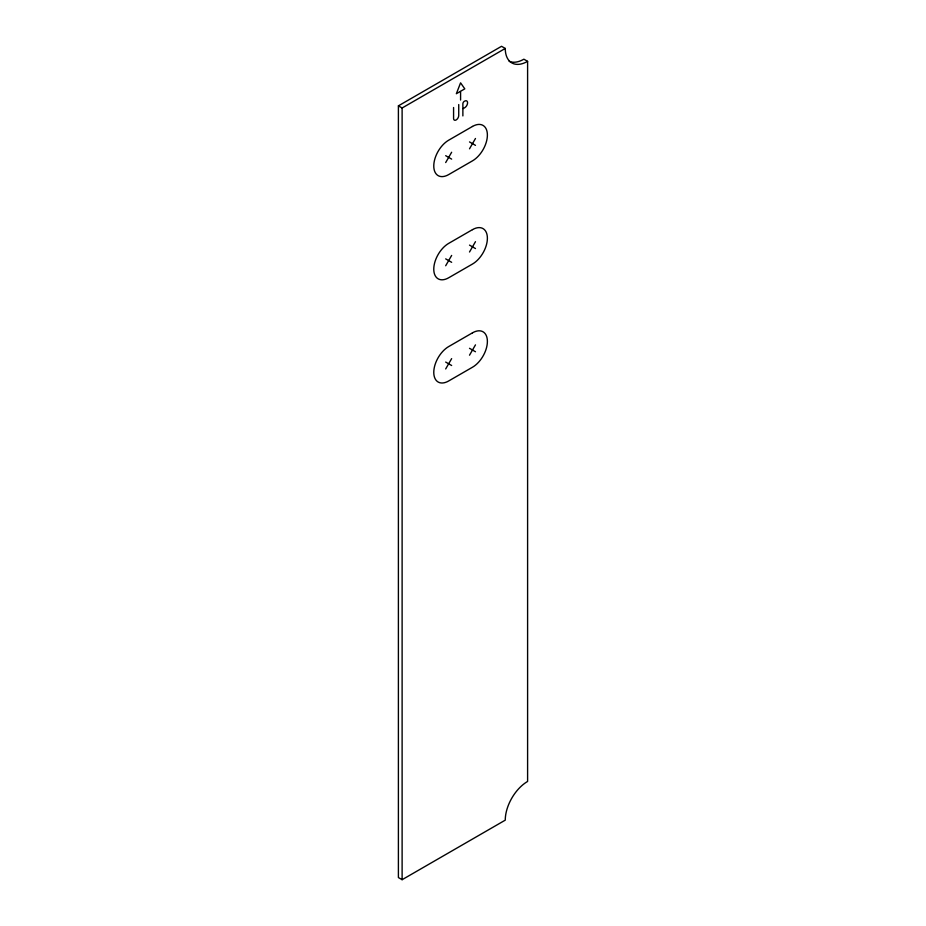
<?xml version="1.0" encoding="UTF-8"?>
<svg xmlns="http://www.w3.org/2000/svg" width="926" height="926" viewBox="0 0 926 926"><rect width="100%" height="100%" fill="white"/><g stroke="black" fill="none" stroke-linecap="round" stroke-linejoin="round"><path stroke-width="1.39" d="M445.684 162.559L451.645 152.246M469.517 148.808L475.478 138.483M445.684 265.75L451.645 255.437M469.517 251.999L475.478 241.674M445.684 368.942L451.645 358.628M469.517 355.19L475.478 344.866M398.4 105.853L501.545 46.3L505.26 48.453A31.6 18.242 -60 0 0 527.6 61.347L527.6 781.451A31.6 18.242 -60 0 0 505.26 820.147L402.115 879.7L398.4 877.547L398.4 105.853L402.115 107.995L505.26 48.453M460.28 91.454L456.356 93.723L460.581 82.842L464.794 88.85L460.581 91.28L460.581 100.043M463.174 108.62L464.702 107.729A4.063 2.35 -60 0 0 467.572 102.763A4.063 2.35 -60 0 0 464.702 101.108L464.273 101.351A1.979 1.134 -60 0 0 462.873 103.77L462.873 115.924M527.6 61.347L523.885 59.195A31.6 18.242 -60 0 1 509.138 61.29M469.517 141.921L475.478 145.359M445.684 155.684L451.645 159.122M469.517 245.112L475.478 248.55M445.684 258.875L451.645 262.313M469.517 348.303L475.478 351.741M445.684 362.066L451.645 365.504M458.729 104.545L458.729 115.484A3.646 2.107 -60 0 1 456.159 119.94A3.646 2.107 -60 0 1 453.578 118.459L453.578 107.52M402.115 107.995L402.115 879.7M472.491 126.445L448.659 140.208A21.066 12.165 -60 0 0 433.773 165.997A21.066 12.165 -60 0 0 448.659 174.597L472.491 160.846A21.066 12.165 -60 0 0 487.389 135.046A21.066 12.165 -60 0 0 472.491 126.445M472.491 229.636L448.659 243.399A21.066 12.165 -60 0 0 433.773 269.188A21.066 12.165 -60 0 0 448.659 277.788L472.491 264.037A21.066 12.165 -60 0 0 487.389 238.237A21.066 12.165 -60 0 0 472.491 229.636M472.491 332.828L448.659 346.59A21.066 12.165 -60 0 0 433.773 372.379A21.066 12.165 -60 0 0 448.659 380.98L472.491 367.228A21.066 12.165 -60 0 0 487.389 341.428A21.066 12.165 -60 0 0 472.491 332.828"/></g></svg>
